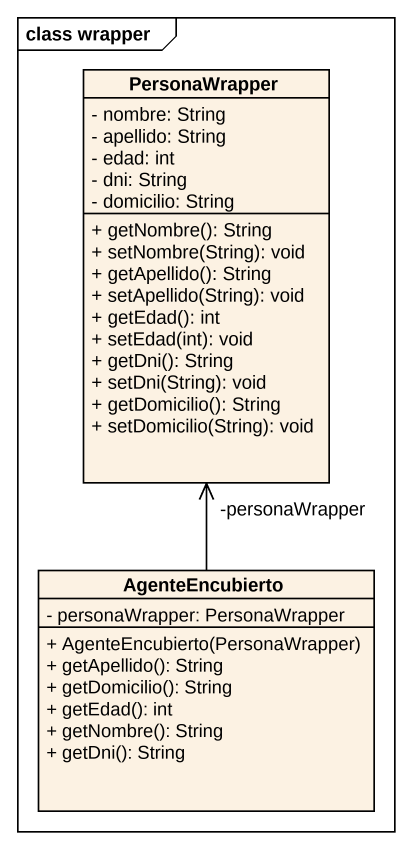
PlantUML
@startuml
mainframe class wrapper
hide circle
hide empty members
skinparam classAttributeIconSize 0
class PersonaWrapper {
  - nombre: String
  - apellido: String
  - edad: int
  - dni: String
  - domicilio: String
  + getNombre(): String
  + setNombre(String): void
  + getApellido(): String
  + setApellido(String): void
  + getEdad(): int
  + setEdad(int): void
  + getDni(): String
  + setDni(String): void
  + getDomicilio(): String
  + setDomicilio(String): void
}
class AgenteEncubierto {
  - personaWrapper: PersonaWrapper
  + AgenteEncubierto(PersonaWrapper)
  + getApellido(): String
  + getDomicilio(): String
  + getEdad(): int
  + getNombre(): String
  + getDni(): String
}
AgenteEncubierto -up-> "-personaWrapper" PersonaWrapper
@enduml
